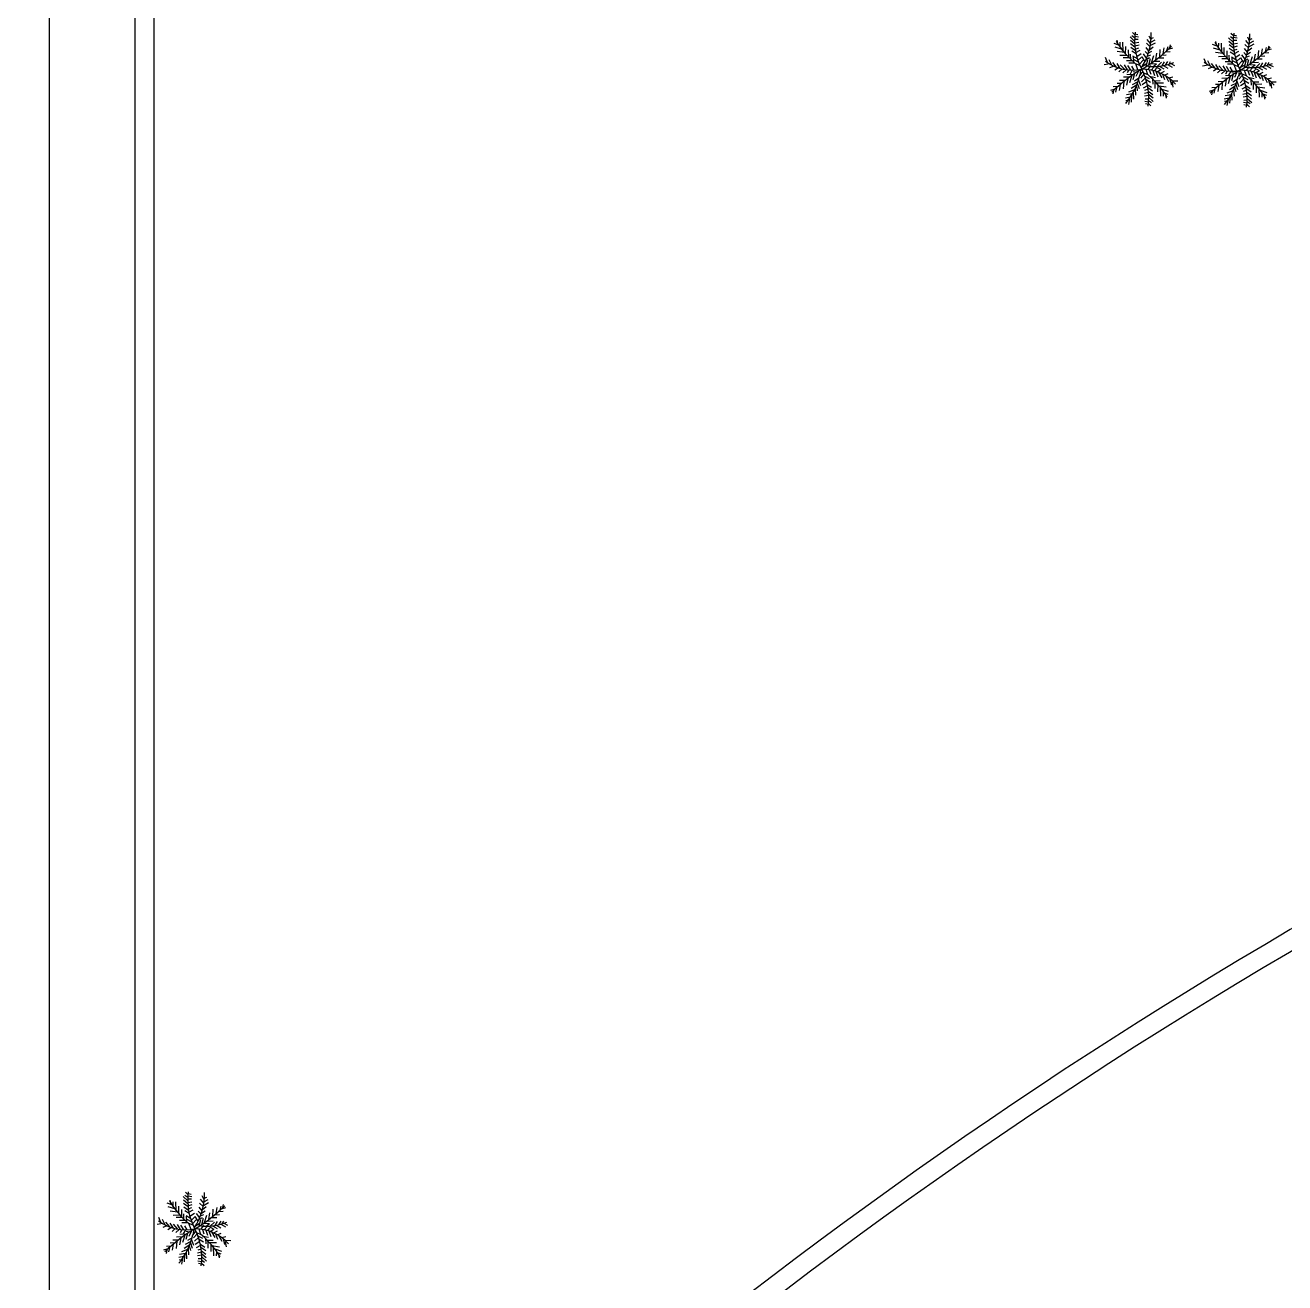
# Model space of a CAD drawing. Header units: millimetres. Extents: x 1904 to 2142, y -1319 to -1235.
# Drawn here: x 2103.32 to 2118.51, y -1303.26 to -1288.09 of the extents above; entities that cross this region are included whole.
import ezdxf

# ---------------------------------------------------------------- set-up
doc = ezdxf.new("R2010")
doc.units = ezdxf.units.MM
doc.header["$LTSCALE"] = 30
doc.layers.get('Defpoints').update_dxf_attribs({"linetype": 'CONTINUOUS'})
doc.layers.add('arquitetura', color=8, linetype='CONTINUOUS')
doc.layers.add('E-Pen-C', color=4, linetype='CONTINUOUS', lineweight=15)
doc.layers.add('E-Pen-G', color=3, linetype='CONTINUOUS', lineweight=30)
doc.styles.add('F2', font='ARIALN.TTF')
doc.dimstyles.new('DIMENSION-1', dxfattribs={"dimtxt": 0.145, "dimasz": 0.07, "dimexe": 1, "dimexo": 0, "dimgap": 0.12, "dimtad": 1, "dimzin": 7, "dimdsep": 46, "dimtxsty": 'F2', "dimblk1": 'TRACO', "dimblk2": 'TRACO', "dimsah": 1, "dimcen": 1, "dimse1": 1, "dimse2": 1, "dimclrd": 4, "dimclre": 256, "dimclrt": 4, "dimadec": 8, "dimazin": 0, "dimtfac": 1, "dimtix": 1, "dimtmove": 2, "dimatfit": 3, "dimldrblk": 'TRACO', "dimfxl": 1, "dimtolj": 1, "dimtzin": 0, "dimarcsym": 0})

# ---------------------------------------------------------------- blocks, each defined once
blk = doc.blocks.new('TRACO')
at = {"layer": 'E-Pen-C'}
for p, q in [((-1, 0), (1, 0)), ((0, 1), (0, -1))]:
    blk.add_line(p, q, dxfattribs=at)
at = {"layer": 'E-Pen-G'}
blk.add_line((-0.42, -0.42), (0.42, 0.42), dxfattribs=at)
blk = doc.blocks.new('*D144')
at = {"layer": 'arquitetura', "color": 4, "linetype": 'Continuous', "lineweight": -2}
blk.add_line((2103.61, -1244.207), (2103.61, -1310.369), dxfattribs=at)
at = {"layer": 'Defpoints', "color": 0, "linetype": 'Continuous'}
for p in [(2104.643, -1244.137), (2103.61, -1310.439), (2104.643, -1310.439)]:
    blk.add_point(p, dxfattribs=at)
at = {"layer": 'arquitetura', "color": 4, "linetype": 'Continuous', "lineweight": -2, "xscale": 0.07, "yscale": 0.07, "zscale": 0.07}
for p, rotation in [((2103.61, -1244.137), 90), ((2103.61, -1310.439), 270)]:
    blk.add_blockref('TRACO', p, dxfattribs=dict(at, rotation=rotation))
at = {"layer": 'arquitetura', "color": 4, "linetype": 'Continuous', "insert": (2103.416, -1277.288), "char_height": 0.145, "attachment_point": 5, "rotation": 90, "style": 'F2'}
blk.add_mtext('\\A1;43.05', dxfattribs=at)

msp = doc.modelspace()

# ---------------------------------------------------------------- linework, layer by layer
at = {"layer": 'arquitetura', "linetype": 'Continuous'}
msp.add_line((2104.643, -1244.137), (2104.643, -1310.439), dxfattribs=at)
at = {"layer": 'arquitetura'}
for p, q in [((2104.874, -1252.069), (2104.874, -1309.857)), ((2116.501, -1288.313), (2116.493, -1288.271)), ((2116.703, -1288.28), (2116.648, -1288.229)), ((2116.704, -1288.317), (2116.651, -1288.272)), ((2116.703, -1288.243), (2116.669, -1288.217)), ((2116.706, -1288.205), (2116.676, -1288.177)), ((2116.703, -1288.258), (2116.746, -1288.256)), ((2116.705, -1288.22), (2116.75, -1288.229)), ((2116.707, -1288.193), (2116.743, -1288.202)), ((2116.896, -1288.309), (2116.855, -1288.26)), ((2116.901, -1288.268), (2116.879, -1288.222)), ((2116.898, -1288.295), (2116.95, -1288.265)), ((2116.903, -1288.251), (2116.932, -1288.236)), ((2117.891, -1288.292), (2117.837, -1288.242)), ((2117.892, -1288.255), (2117.858, -1288.23)), ((2117.895, -1288.218), (2117.865, -1288.19)), ((2117.892, -1288.271), (2117.935, -1288.268)), ((2117.893, -1288.233), (2117.939, -1288.241)), ((2117.896, -1288.205), (2117.932, -1288.215)), ((2118.085, -1288.321), (2118.044, -1288.273)), ((2118.09, -1288.28), (2118.068, -1288.234)), ((2118.087, -1288.307), (2118.139, -1288.277)), ((2118.091, -1288.263), (2118.121, -1288.249)), ((2116.511, -1288.329), (2116.454, -1288.309)), ((2116.546, -1288.376), (2116.467, -1288.352)), ((2116.58, -1288.419), (2116.491, -1288.404)), ((2116.527, -1288.351), (2116.528, -1288.295)), ((2116.565, -1288.401), (2116.56, -1288.293)), ((2116.594, -1288.436), (2116.595, -1288.345)), ((2116.631, -1288.475), (2116.63, -1288.386)), ((2116.707, -1288.355), (2116.653, -1288.315)), ((2116.713, -1288.397), (2116.655, -1288.358)), ((2116.72, -1288.435), (2116.668, -1288.4)), ((2116.703, -1288.301), (2116.754, -1288.293)), ((2116.705, -1288.339), (2116.756, -1288.325)), ((2116.71, -1288.376), (2116.752, -1288.363)), ((2116.717, -1288.42), (2116.77, -1288.389)), ((2116.864, -1288.441), (2116.83, -1288.405)), ((2116.876, -1288.403), (2116.84, -1288.358)), ((2116.889, -1288.349), (2116.845, -1288.307)), ((2116.868, -1288.428), (2116.912, -1288.401)), ((2116.881, -1288.384), (2116.926, -1288.348)), ((2116.892, -1288.335), (2116.954, -1288.303)), ((2116.957, -1288.507), (2116.971, -1288.426)), ((2117.005, -1288.469), (2117.011, -1288.381)), ((2117.047, -1288.435), (2117.059, -1288.363)), ((2117.077, -1288.409), (2117.131, -1288.407)), ((2117.093, -1288.394), (2117.106, -1288.344)), ((2117.111, -1288.378), (2117.164, -1288.362)), ((2117.126, -1288.363), (2117.135, -1288.324)), ((2117.7, -1288.341), (2117.642, -1288.321)), ((2117.735, -1288.389), (2117.656, -1288.364)), ((2117.769, -1288.432), (2117.68, -1288.417)), ((2117.69, -1288.326), (2117.682, -1288.284)), ((2117.716, -1288.364), (2117.717, -1288.307)), ((2117.754, -1288.413), (2117.749, -1288.305)), ((2117.783, -1288.448), (2117.784, -1288.357)), ((2117.82, -1288.488), (2117.819, -1288.398)), ((2117.893, -1288.33), (2117.839, -1288.284)), ((2117.896, -1288.367), (2117.842, -1288.327)), ((2117.902, -1288.41), (2117.844, -1288.37)), ((2117.909, -1288.447), (2117.857, -1288.412)), ((2117.892, -1288.314), (2117.943, -1288.306)), ((2117.894, -1288.352), (2117.944, -1288.338)), ((2117.898, -1288.389), (2117.941, -1288.376)), ((2117.906, -1288.432), (2117.959, -1288.401)), ((2118.053, -1288.453), (2118.018, -1288.417)), ((2118.064, -1288.416), (2118.029, -1288.37)), ((2118.078, -1288.362), (2118.033, -1288.32)), ((2118.057, -1288.441), (2118.1, -1288.414)), ((2118.07, -1288.397), (2118.115, -1288.361)), ((2118.081, -1288.348), (2118.143, -1288.315)), ((2118.194, -1288.482), (2118.2, -1288.394)), ((2118.235, -1288.447), (2118.247, -1288.375)), ((2118.265, -1288.421), (2118.32, -1288.419)), ((2118.282, -1288.407), (2118.295, -1288.356)), ((2118.299, -1288.39), (2118.353, -1288.374)), ((2118.315, -1288.376), (2118.324, -1288.336)), ((2116.403, -1288.556), (2116.335, -1288.568)), ((2116.377, -1288.54), (2116.353, -1288.48)), ((2116.429, -1288.571), (2116.397, -1288.505)), ((2116.45, -1288.581), (2116.401, -1288.604)), ((2116.485, -1288.596), (2116.439, -1288.538)), ((2116.529, -1288.611), (2116.493, -1288.552)), ((2116.61, -1288.453), (2116.526, -1288.456)), ((2116.583, -1288.623), (2116.529, -1288.565)), ((2116.636, -1288.481), (2116.565, -1288.481)), ((2116.617, -1288.628), (2116.58, -1288.568)), ((2116.676, -1288.517), (2116.605, -1288.517)), ((2116.655, -1288.631), (2116.621, -1288.574)), ((2116.704, -1288.545), (2116.633, -1288.545)), ((2116.658, -1288.502), (2116.654, -1288.438)), ((2116.736, -1288.494), (2116.683, -1288.464)), ((2116.693, -1288.53), (2116.689, -1288.466)), ((2116.75, -1288.535), (2116.696, -1288.506)), ((2116.767, -1288.576), (2116.714, -1288.553)), ((2116.743, -1288.627), (2116.717, -1288.554)), ((2116.728, -1288.467), (2116.783, -1288.431)), ((2116.743, -1288.516), (2116.79, -1288.469)), ((2116.762, -1288.559), (2116.805, -1288.509)), ((2116.827, -1288.525), (2116.794, -1288.471)), ((2116.796, -1288.583), (2116.84, -1288.556)), ((2116.847, -1288.486), (2116.808, -1288.435)), ((2116.837, -1288.507), (2116.881, -1288.48)), ((2116.84, -1288.583), (2116.86, -1288.507)), ((2116.851, -1288.58), (2116.889, -1288.588)), ((2116.858, -1288.464), (2116.899, -1288.447)), ((2116.864, -1288.624), (2116.898, -1288.576)), ((2116.874, -1288.565), (2116.894, -1288.49)), ((2116.895, -1288.551), (2116.967, -1288.556)), ((2116.907, -1288.543), (2116.935, -1288.455)), ((2116.926, -1288.588), (2116.966, -1288.556)), ((2116.933, -1288.524), (2117.008, -1288.521)), ((2116.974, -1288.585), (2117.025, -1288.536)), ((2116.988, -1288.482), (2117.054, -1288.481)), ((2117, -1288.583), (2117.056, -1288.615)), ((2117.03, -1288.449), (2117.085, -1288.447)), ((2117.033, -1288.578), (2117.062, -1288.529)), ((2117.048, -1288.575), (2117.104, -1288.607)), ((2117.077, -1288.569), (2117.105, -1288.527)), ((2117.101, -1288.563), (2117.157, -1288.594)), ((2117.118, -1288.558), (2117.137, -1288.525)), ((2117.138, -1288.552), (2117.183, -1288.576)), ((2117.591, -1288.569), (2117.523, -1288.581)), ((2117.565, -1288.552), (2117.542, -1288.493)), ((2117.618, -1288.583), (2117.586, -1288.517)), ((2117.674, -1288.609), (2117.628, -1288.551)), ((2117.718, -1288.623), (2117.682, -1288.564)), ((2117.799, -1288.466), (2117.715, -1288.469)), ((2117.772, -1288.635), (2117.718, -1288.577)), ((2117.825, -1288.493), (2117.754, -1288.493)), ((2117.806, -1288.64), (2117.769, -1288.58)), ((2117.864, -1288.53), (2117.793, -1288.53)), ((2117.893, -1288.557), (2117.822, -1288.557)), ((2117.847, -1288.515), (2117.843, -1288.451)), ((2117.925, -1288.506), (2117.871, -1288.476)), ((2117.882, -1288.543), (2117.878, -1288.479)), ((2117.939, -1288.548), (2117.884, -1288.518)), ((2117.956, -1288.589), (2117.903, -1288.566)), ((2117.931, -1288.639), (2117.905, -1288.567)), ((2117.917, -1288.48), (2117.972, -1288.444)), ((2117.932, -1288.528), (2117.979, -1288.481)), ((2117.951, -1288.571), (2117.994, -1288.522)), ((2118.016, -1288.538), (2117.983, -1288.483)), ((2117.985, -1288.595), (2118.028, -1288.569)), ((2118.035, -1288.498), (2117.996, -1288.447)), ((2118.026, -1288.52), (2118.069, -1288.493)), ((2118.029, -1288.595), (2118.049, -1288.52)), ((2118.047, -1288.476), (2118.088, -1288.46)), ((2118.062, -1288.578), (2118.082, -1288.502)), ((2118.084, -1288.563), (2118.156, -1288.568)), ((2118.096, -1288.555), (2118.123, -1288.468)), ((2118.114, -1288.6), (2118.155, -1288.568)), ((2118.121, -1288.537), (2118.197, -1288.534)), ((2118.145, -1288.519), (2118.159, -1288.439)), ((2118.163, -1288.598), (2118.214, -1288.549)), ((2118.177, -1288.495), (2118.243, -1288.493)), ((2118.219, -1288.461), (2118.273, -1288.459)), ((2118.222, -1288.59), (2118.251, -1288.541)), ((2118.266, -1288.581), (2118.294, -1288.539)), ((2118.29, -1288.575), (2118.346, -1288.606)), ((2118.306, -1288.571), (2118.326, -1288.537)), ((2118.326, -1288.565), (2118.372, -1288.588)), ((2116.507, -1288.604), (2116.464, -1288.632)), ((2116.553, -1288.617), (2116.514, -1288.652)), ((2116.6, -1288.626), (2116.56, -1288.662)), ((2116.643, -1288.714), (2116.567, -1288.717)), ((2116.619, -1288.732), (2116.605, -1288.812)), ((2116.681, -1288.687), (2116.609, -1288.683)), ((2116.631, -1288.629), (2116.611, -1288.665)), ((2116.669, -1288.696), (2116.641, -1288.783)), ((2116.675, -1288.631), (2116.648, -1288.678)), ((2116.696, -1288.631), (2116.668, -1288.584)), ((2116.702, -1288.673), (2116.682, -1288.749)), ((2116.725, -1288.658), (2116.686, -1288.651)), ((2116.755, -1288.727), (2116.7, -1288.762)), ((2116.749, -1288.643), (2116.717, -1288.709)), ((2116.774, -1288.627), (2116.765, -1288.69)), ((2116.8, -1288.643), (2116.765, -1288.69)), ((2116.815, -1288.678), (2116.772, -1288.728)), ((2116.832, -1288.722), (2116.785, -1288.77)), ((2116.809, -1288.662), (2116.861, -1288.685)), ((2116.825, -1288.703), (2116.88, -1288.732)), ((2116.836, -1288.621), (2116.859, -1288.684)), ((2116.88, -1288.626), (2116.898, -1288.678)), ((2116.884, -1288.705), (2116.954, -1288.718)), ((2116.901, -1288.63), (2116.937, -1288.59)), ((2116.921, -1288.635), (2116.942, -1288.697)), ((2116.944, -1288.641), (2116.97, -1288.609)), ((2116.953, -1288.587), (2117.017, -1288.624)), ((2116.957, -1288.645), (2116.981, -1288.711)), ((2116.973, -1288.65), (2117.019, -1288.623)), ((2116.989, -1288.656), (2117.03, -1288.724)), ((2117.018, -1288.669), (2117.063, -1288.642)), ((2117.039, -1288.679), (2117.063, -1288.744)), ((2117.06, -1288.691), (2117.108, -1288.672)), ((2117.079, -1288.702), (2117.113, -1288.768)), ((2117.111, -1288.724), (2117.164, -1288.711)), ((2117.638, -1288.593), (2117.59, -1288.616)), ((2117.695, -1288.616), (2117.653, -1288.644)), ((2117.742, -1288.629), (2117.702, -1288.664)), ((2117.789, -1288.638), (2117.749, -1288.674)), ((2117.832, -1288.726), (2117.756, -1288.73)), ((2117.869, -1288.7), (2117.797, -1288.695)), ((2117.82, -1288.642), (2117.8, -1288.678)), ((2117.843, -1288.643), (2117.809, -1288.587)), ((2117.857, -1288.708), (2117.83, -1288.795)), ((2117.863, -1288.643), (2117.837, -1288.69)), ((2117.884, -1288.643), (2117.856, -1288.596)), ((2117.891, -1288.685), (2117.871, -1288.761)), ((2117.914, -1288.67), (2117.875, -1288.663)), ((2117.937, -1288.655), (2117.906, -1288.721)), ((2117.963, -1288.64), (2117.954, -1288.703)), ((2117.989, -1288.656), (2117.954, -1288.703)), ((2118.004, -1288.69), (2117.961, -1288.74)), ((2118.021, -1288.735), (2117.974, -1288.782)), ((2117.997, -1288.675), (2118.05, -1288.697)), ((2118.014, -1288.715), (2118.069, -1288.745)), ((2118.025, -1288.633), (2118.048, -1288.696)), ((2118.039, -1288.593), (2118.078, -1288.6)), ((2118.052, -1288.636), (2118.087, -1288.588)), ((2118.069, -1288.639), (2118.087, -1288.69)), ((2118.073, -1288.717), (2118.143, -1288.73)), ((2118.09, -1288.643), (2118.125, -1288.602)), ((2118.109, -1288.647), (2118.131, -1288.709)), ((2118.132, -1288.653), (2118.159, -1288.622)), ((2118.141, -1288.599), (2118.206, -1288.636)), ((2118.146, -1288.657), (2118.17, -1288.723)), ((2118.162, -1288.663), (2118.208, -1288.635)), ((2118.178, -1288.669), (2118.219, -1288.737)), ((2118.189, -1288.595), (2118.245, -1288.628)), ((2118.206, -1288.681), (2118.252, -1288.654)), ((2118.228, -1288.691), (2118.252, -1288.756)), ((2118.237, -1288.587), (2118.293, -1288.62)), ((2118.249, -1288.703), (2118.296, -1288.684)), ((2118.268, -1288.715), (2118.302, -1288.78)), ((2118.3, -1288.736), (2118.352, -1288.724)), ((2116.465, -1288.86), (2116.411, -1288.876)), ((2116.449, -1288.875), (2116.441, -1288.915)), ((2116.499, -1288.829), (2116.445, -1288.831)), ((2116.483, -1288.844), (2116.47, -1288.895)), ((2116.545, -1288.79), (2116.491, -1288.791)), ((2116.529, -1288.803), (2116.517, -1288.876)), ((2116.587, -1288.756), (2116.521, -1288.757)), ((2116.571, -1288.769), (2116.564, -1288.857)), ((2116.702, -1288.868), (2116.627, -1288.897)), ((2116.727, -1288.811), (2116.659, -1288.854)), ((2116.741, -1288.773), (2116.674, -1288.809)), ((2116.708, -1288.855), (2116.713, -1288.933)), ((2116.735, -1288.789), (2116.756, -1288.851)), ((2116.748, -1288.753), (2116.773, -1288.816)), ((2116.847, -1288.771), (2116.793, -1288.807)), ((2116.858, -1288.819), (2116.806, -1288.849)), ((2116.866, -1288.862), (2116.823, -1288.875)), ((2116.84, -1288.745), (2116.893, -1288.775)), ((2116.855, -1288.804), (2116.907, -1288.838)), ((2116.863, -1288.841), (2116.92, -1288.881)), ((2116.868, -1288.883), (2116.923, -1288.923)), ((2116.918, -1288.736), (2116.921, -1288.8)), ((2116.939, -1288.758), (2117.01, -1288.757)), ((2116.945, -1288.763), (2116.946, -1288.852)), ((2116.965, -1288.785), (2117.049, -1288.782)), ((2116.981, -1288.803), (2116.98, -1288.893)), ((2116.995, -1288.819), (2117.084, -1288.834)), ((2117.01, -1288.837), (2117.015, -1288.945)), ((2117.03, -1288.862), (2117.109, -1288.886)), ((2117.129, -1288.738), (2117.147, -1288.809)), ((2117.153, -1288.758), (2117.222, -1288.759)), ((2117.155, -1288.776), (2117.165, -1288.836)), ((2117.654, -1288.873), (2117.6, -1288.889)), ((2117.688, -1288.842), (2117.633, -1288.844)), ((2117.672, -1288.856), (2117.658, -1288.907)), ((2117.734, -1288.802), (2117.68, -1288.804)), ((2117.718, -1288.816), (2117.706, -1288.888)), ((2117.776, -1288.768), (2117.71, -1288.77)), ((2117.759, -1288.781), (2117.753, -1288.87)), ((2117.808, -1288.744), (2117.794, -1288.824)), ((2117.891, -1288.881), (2117.816, -1288.909)), ((2117.916, -1288.824), (2117.848, -1288.867)), ((2117.93, -1288.786), (2117.863, -1288.821)), ((2117.944, -1288.74), (2117.889, -1288.774)), ((2117.897, -1288.867), (2117.902, -1288.946)), ((2117.924, -1288.801), (2117.945, -1288.864)), ((2117.937, -1288.765), (2117.961, -1288.829)), ((2118.036, -1288.784), (2117.981, -1288.819)), ((2118.047, -1288.831), (2117.995, -1288.862)), ((2118.055, -1288.874), (2118.012, -1288.888)), ((2118.028, -1288.757), (2118.082, -1288.787)), ((2118.044, -1288.816), (2118.096, -1288.851)), ((2118.051, -1288.853), (2118.109, -1288.893)), ((2118.106, -1288.749), (2118.11, -1288.812)), ((2118.128, -1288.77), (2118.199, -1288.77)), ((2118.133, -1288.776), (2118.134, -1288.865)), ((2118.154, -1288.798), (2118.238, -1288.795)), ((2118.17, -1288.815), (2118.169, -1288.906)), ((2118.184, -1288.832), (2118.273, -1288.846)), ((2118.199, -1288.85), (2118.204, -1288.958)), ((2118.218, -1288.874), (2118.298, -1288.899)), ((2118.318, -1288.75), (2118.336, -1288.821)), ((2118.341, -1288.77), (2118.41, -1288.772)), ((2118.344, -1288.788), (2118.354, -1288.849)), ((2116.654, -1288.955), (2116.594, -1288.967)), ((2116.628, -1288.992), (2116.598, -1288.999)), ((2116.677, -1288.916), (2116.604, -1288.927)), ((2116.641, -1288.974), (2116.627, -1289.046)), ((2116.665, -1288.936), (2116.66, -1289.017)), ((2116.684, -1288.903), (2116.688, -1288.98)), ((2116.87, -1288.899), (2116.82, -1288.913)), ((2116.872, -1288.937), (2116.822, -1288.945)), ((2116.871, -1289.018), (2116.825, -1289.009)), ((2116.873, -1288.98), (2116.829, -1288.982)), ((2116.869, -1289.045), (2116.832, -1289.036)), ((2116.87, -1289.033), (2116.899, -1289.061)), ((2116.872, -1288.921), (2116.925, -1288.966)), ((2116.872, -1288.996), (2116.907, -1289.021)), ((2116.873, -1288.959), (2116.927, -1289.009)), ((2117.048, -1288.887), (2117.047, -1288.944)), ((2117.049, -1288.901), (2117.104, -1288.92)), ((2117.075, -1288.925), (2117.083, -1288.967)), ((2117.638, -1288.887), (2117.629, -1288.927)), ((2117.842, -1288.967), (2117.782, -1288.979)), ((2117.817, -1289.005), (2117.787, -1289.011)), ((2117.866, -1288.928), (2117.793, -1288.94)), ((2117.83, -1288.986), (2117.816, -1289.058)), ((2117.854, -1288.948), (2117.849, -1289.029)), ((2117.873, -1288.915), (2117.876, -1288.993)), ((2118.059, -1288.912), (2118.009, -1288.925)), ((2118.061, -1288.949), (2118.011, -1288.958)), ((2118.06, -1289.03), (2118.014, -1289.022)), ((2118.062, -1288.992), (2118.018, -1288.995)), ((2118.057, -1288.896), (2118.111, -1288.936)), ((2118.06, -1288.933), (2118.114, -1288.979)), ((2118.061, -1289.008), (2118.095, -1289.034)), ((2118.062, -1288.971), (2118.116, -1289.022)), ((2118.237, -1288.899), (2118.236, -1288.956)), ((2118.238, -1288.914), (2118.293, -1288.932)), ((2118.264, -1288.937), (2118.271, -1288.979)), ((2118.057, -1289.058), (2118.021, -1289.048)), ((2118.059, -1289.046), (2118.088, -1289.074)), ((2105.281, -1302.267), (2105.226, -1302.217)), ((2105.281, -1302.23), (2105.247, -1302.205)), ((2105.284, -1302.193), (2105.254, -1302.165)), ((2105.281, -1302.246), (2105.325, -1302.244)), ((2105.283, -1302.208), (2105.329, -1302.216)), ((2105.285, -1302.181), (2105.322, -1302.19)), ((2105.475, -1302.296), (2105.434, -1302.248)), ((2105.479, -1302.255), (2105.457, -1302.209)), ((2105.476, -1302.282), (2105.529, -1302.253)), ((2105.481, -1302.238), (2105.511, -1302.224)), ((2105.089, -1302.316), (2105.032, -1302.297)), ((2105.124, -1302.364), (2105.045, -1302.339)), ((2105.159, -1302.407), (2105.069, -1302.392)), ((2105.079, -1302.301), (2105.071, -1302.259)), ((2105.105, -1302.339), (2105.106, -1302.282)), ((2105.143, -1302.389), (2105.139, -1302.281)), ((2105.173, -1302.423), (2105.174, -1302.332)), ((2105.209, -1302.463), (2105.208, -1302.374)), ((2105.282, -1302.305), (2105.229, -1302.26)), ((2105.285, -1302.343), (2105.231, -1302.302)), ((2105.291, -1302.385), (2105.233, -1302.345)), ((2105.298, -1302.422), (2105.247, -1302.388)), ((2105.281, -1302.289), (2105.332, -1302.281)), ((2105.284, -1302.327), (2105.334, -1302.313)), ((2105.288, -1302.364), (2105.331, -1302.351)), ((2105.295, -1302.407), (2105.348, -1302.377)), ((2105.442, -1302.428), (2105.408, -1302.392)), ((2105.454, -1302.391), (2105.419, -1302.346)), ((2105.467, -1302.337), (2105.423, -1302.295)), ((2105.446, -1302.416), (2105.49, -1302.389)), ((2105.459, -1302.372), (2105.505, -1302.336)), ((2105.47, -1302.323), (2105.532, -1302.29)), ((2105.583, -1302.457), (2105.589, -1302.369)), ((2105.625, -1302.423), (2105.637, -1302.35)), ((2105.655, -1302.397), (2105.709, -1302.394)), ((2105.671, -1302.382), (2105.684, -1302.331)), ((2105.689, -1302.366), (2105.742, -1302.35)), ((2105.704, -1302.351), (2105.713, -1302.311)), ((2104.981, -1302.544), (2104.913, -1302.556)), ((2104.955, -1302.528), (2104.932, -1302.468)), ((2105.007, -1302.559), (2104.976, -1302.492)), ((2105.064, -1302.584), (2105.018, -1302.526)), ((2105.108, -1302.598), (2105.071, -1302.54)), ((2105.188, -1302.441), (2105.105, -1302.444)), ((2105.162, -1302.611), (2105.108, -1302.552)), ((2105.215, -1302.468), (2105.143, -1302.468)), ((2105.195, -1302.615), (2105.159, -1302.556)), ((2105.254, -1302.505), (2105.183, -1302.505)), ((2105.282, -1302.532), (2105.211, -1302.533)), ((2105.236, -1302.49), (2105.233, -1302.426)), ((2105.314, -1302.481), (2105.261, -1302.451)), ((2105.271, -1302.518), (2105.268, -1302.454)), ((2105.328, -1302.523), (2105.274, -1302.494)), ((2105.345, -1302.564), (2105.293, -1302.541)), ((2105.321, -1302.614), (2105.295, -1302.542)), ((2105.306, -1302.455), (2105.361, -1302.419)), ((2105.321, -1302.504), (2105.369, -1302.456)), ((2105.34, -1302.547), (2105.384, -1302.497)), ((2105.405, -1302.513), (2105.372, -1302.458)), ((2105.374, -1302.571), (2105.418, -1302.544)), ((2105.425, -1302.473), (2105.386, -1302.422)), ((2105.415, -1302.495), (2105.459, -1302.468)), ((2105.419, -1302.571), (2105.439, -1302.495)), ((2105.436, -1302.451), (2105.477, -1302.435)), ((2105.452, -1302.553), (2105.472, -1302.477)), ((2105.473, -1302.539), (2105.545, -1302.543)), ((2105.485, -1302.53), (2105.513, -1302.443)), ((2105.504, -1302.575), (2105.544, -1302.543)), ((2105.511, -1302.512), (2105.586, -1302.509)), ((2105.535, -1302.494), (2105.549, -1302.414)), ((2105.552, -1302.573), (2105.603, -1302.524)), ((2105.567, -1302.47), (2105.633, -1302.469)), ((2105.608, -1302.436), (2105.663, -1302.435)), ((2105.611, -1302.565), (2105.641, -1302.516)), ((2105.655, -1302.557), (2105.683, -1302.514)), ((2105.68, -1302.55), (2105.735, -1302.581)), ((2105.696, -1302.546), (2105.716, -1302.512)), ((2105.716, -1302.54), (2105.761, -1302.564)), ((2105.028, -1302.569), (2104.979, -1302.591)), ((2105.085, -1302.591), (2105.042, -1302.619)), ((2105.131, -1302.604), (2105.092, -1302.64)), ((2105.178, -1302.613), (2105.139, -1302.65)), ((2105.221, -1302.701), (2105.146, -1302.705)), ((2105.259, -1302.675), (2105.187, -1302.67)), ((2105.209, -1302.617), (2105.19, -1302.653)), ((2105.233, -1302.618), (2105.199, -1302.562)), ((2105.247, -1302.683), (2105.219, -1302.771)), ((2105.253, -1302.619), (2105.226, -1302.666)), ((2105.274, -1302.618), (2105.246, -1302.572)), ((2105.28, -1302.661), (2105.26, -1302.736)), ((2105.303, -1302.646), (2105.264, -1302.638)), ((2105.327, -1302.631), (2105.296, -1302.697)), ((2105.353, -1302.615), (2105.343, -1302.678)), ((2105.378, -1302.631), (2105.343, -1302.678)), ((2105.394, -1302.665), (2105.35, -1302.715)), ((2105.411, -1302.71), (2105.364, -1302.757)), ((2105.387, -1302.65), (2105.439, -1302.673)), ((2105.404, -1302.69), (2105.458, -1302.72)), ((2105.415, -1302.608), (2105.437, -1302.672)), ((2105.429, -1302.568), (2105.468, -1302.575)), ((2105.442, -1302.611), (2105.476, -1302.563)), ((2105.459, -1302.614), (2105.477, -1302.665)), ((2105.462, -1302.693), (2105.533, -1302.705)), ((2105.479, -1302.618), (2105.515, -1302.577)), ((2105.499, -1302.622), (2105.521, -1302.684)), ((2105.522, -1302.628), (2105.548, -1302.597)), ((2105.531, -1302.574), (2105.595, -1302.611)), ((2105.535, -1302.632), (2105.559, -1302.698)), ((2105.551, -1302.638), (2105.597, -1302.61)), ((2105.567, -1302.644), (2105.608, -1302.712)), ((2105.579, -1302.57), (2105.635, -1302.603)), ((2105.596, -1302.656), (2105.641, -1302.629)), ((2105.617, -1302.667), (2105.642, -1302.731)), ((2105.627, -1302.563), (2105.682, -1302.595)), ((2105.638, -1302.678), (2105.686, -1302.659)), ((2105.658, -1302.69), (2105.691, -1302.756)), ((2105.69, -1302.712), (2105.742, -1302.699)), ((2105.043, -1302.848), (2104.99, -1302.864)), ((2105.028, -1302.863), (2105.019, -1302.902)), ((2105.077, -1302.817), (2105.023, -1302.819)), ((2105.061, -1302.831), (2105.048, -1302.882)), ((2105.124, -1302.777), (2105.069, -1302.779)), ((2105.107, -1302.791), (2105.095, -1302.863)), ((2105.165, -1302.743), (2105.1, -1302.745)), ((2105.149, -1302.757), (2105.143, -1302.845)), ((2105.197, -1302.719), (2105.183, -1302.799)), ((2105.28, -1302.856), (2105.205, -1302.884)), ((2105.305, -1302.799), (2105.237, -1302.842)), ((2105.319, -1302.761), (2105.252, -1302.796)), ((2105.334, -1302.715), (2105.278, -1302.749)), ((2105.286, -1302.843), (2105.292, -1302.921)), ((2105.314, -1302.776), (2105.334, -1302.839)), ((2105.326, -1302.74), (2105.351, -1302.804)), ((2105.426, -1302.759), (2105.371, -1302.795)), ((2105.437, -1302.806), (2105.384, -1302.837)), ((2105.444, -1302.85), (2105.402, -1302.863)), ((2105.418, -1302.732), (2105.471, -1302.762)), ((2105.434, -1302.791), (2105.486, -1302.826)), ((2105.441, -1302.829), (2105.499, -1302.868)), ((2105.496, -1302.724), (2105.5, -1302.788)), ((2105.518, -1302.745), (2105.589, -1302.745)), ((2105.523, -1302.751), (2105.524, -1302.84)), ((2105.544, -1302.773), (2105.628, -1302.77)), ((2105.559, -1302.79), (2105.558, -1302.881)), ((2105.573, -1302.807), (2105.663, -1302.822)), ((2105.589, -1302.825), (2105.593, -1302.933)), ((2105.608, -1302.849), (2105.687, -1302.874)), ((2105.708, -1302.726), (2105.726, -1302.797)), ((2105.731, -1302.745), (2105.8, -1302.747)), ((2105.733, -1302.763), (2105.744, -1302.824)), ((2105.232, -1302.942), (2105.172, -1302.954)), ((2105.206, -1302.98), (2105.176, -1302.986)), ((2105.255, -1302.903), (2105.182, -1302.915)), ((2105.219, -1302.961), (2105.205, -1303.033)), ((2105.243, -1302.923), (2105.239, -1303.004)), ((2105.262, -1302.89), (2105.266, -1302.968)), ((2105.448, -1302.887), (2105.398, -1302.901)), ((2105.451, -1302.925), (2105.4, -1302.933)), ((2105.449, -1303.006), (2105.404, -1302.997)), ((2105.451, -1302.968), (2105.407, -1302.97)), ((2105.447, -1302.871), (2105.501, -1302.911)), ((2105.45, -1302.908), (2105.503, -1302.954)), ((2105.451, -1302.946), (2105.506, -1302.997)), ((2105.451, -1302.983), (2105.485, -1303.009)), ((2105.627, -1302.875), (2105.626, -1302.931)), ((2105.627, -1302.889), (2105.682, -1302.908)), ((2105.653, -1302.913), (2105.661, -1302.955)), ((2105.447, -1303.033), (2105.41, -1303.023)), ((2105.448, -1303.021), (2105.478, -1303.049))]:
    msp.add_line(p, q, dxfattribs=at)
for centre, radius, start, end in [((2117.446, -1288.274), 0.743, 172.1456, 207.6975), ((2116.174, -1288.201), 0.73, 326.1446, 1.7902), ((2118.635, -1288.286), 0.743, 172.1456, 207.6975), ((2117.363, -1288.214), 0.73, 326.1446, 1.7902), ((2117.455, -1287.679), 1.146, 211.7433, 229.712), ((2115.845, -1287.02), 1.857, 300.5265, 314.6166), ((2118.644, -1287.692), 1.146, 211.7433, 229.712), ((2117.033, -1287.032), 1.857, 300.5265, 314.6166), ((2116.676, -1288.094), 0.537, 232.889, 282.0535), ((2116.91, -1287.848), 0.741, 268.3976, 291.0107), ((2117.865, -1288.107), 0.537, 232.889, 282.0535), ((2118.099, -1287.86), 0.741, 268.3976, 291.0107), ((2117.731, -1290.219), 1.857, 120.5265, 134.6166), ((2115.941, -1288.499), 0.845, 320.8338, 346.9381), ((2116.13, -1288.965), 0.743, 352.1456, 27.6975), ((2116.793, -1289.156), 0.537, 41.3692, 90.5337), ((2116.12, -1289.559), 1.146, 31.7433, 49.712), ((2118.92, -1290.231), 1.857, 120.5265, 134.6166), ((2117.13, -1288.512), 0.845, 320.8338, 346.9381), ((2117.318, -1288.977), 0.743, 352.1456, 27.6975), ((2117.982, -1289.168), 0.537, 41.3692, 90.5337), ((2117.309, -1289.571), 1.146, 31.7433, 49.712), ((2116.335, -1288.951), 0.41, 9.8435, 18.6765), ((2117.524, -1288.964), 0.41, 9.8435, 18.6765), ((2106.024, -1302.261), 0.743, 172.1456, 207.6975), ((2104.753, -1302.189), 0.73, 326.1446, 1.7902), ((2106.034, -1301.667), 1.146, 211.7433, 229.712), ((2104.423, -1301.007), 1.857, 300.5265, 314.6166), ((2105.254, -1302.082), 0.537, 232.889, 282.0535), ((2105.488, -1301.835), 0.741, 268.3976, 291.0107), ((2106.309, -1304.206), 1.857, 120.5265, 134.6166), ((2104.52, -1302.487), 0.845, 320.8338, 346.9381), ((2104.708, -1302.952), 0.743, 352.1456, 27.6975), ((2105.371, -1303.143), 0.537, 41.3692, 90.5337), ((2104.699, -1303.547), 1.146, 31.7433, 49.712), ((2104.913, -1302.939), 0.41, 9.8435, 18.6765)]:
    msp.add_arc(centre, radius, start, end, dxfattribs=at)
at = {"layer": 'arquitetura', "linetype": 'Continuous'}
for radius, start, end in [(62.185, 115.3479, 136.46898), (61.954, 115.36196, 137.00675)]:
    msp.add_arc((2149.958, -1352.686), radius, start, end, dxfattribs=at)
at = {"layer": 'arquitetura'}
msp.add_ellipse((2152.744, -1356.932), major_axis=(0, -61.954), ratio=0.99981, start_param=3.448195, end_param=3.944068, dxfattribs=at)

# ---------------------------------------------------------------- dimensions: what is measured, and where the dimension line sits
at = {"layer": 'arquitetura', "linetype": 'Continuous'}
dim = msp.add_linear_dim(base=(2103.61, -1310.439), p1=(2104.643, -1244.137), p2=(2104.643, -1310.439), angle=90, text='43.05', dimstyle='DIMENSION-1', override={"dimadec": 0, "dimfxl": 0.04}, dxfattribs=at)
dim.commit()
dim.dimension.update_dxf_attribs({"geometry": '*D144', "text_midpoint": (2103.416, -1277.288)})

doc.saveas('drawing.dxf')
